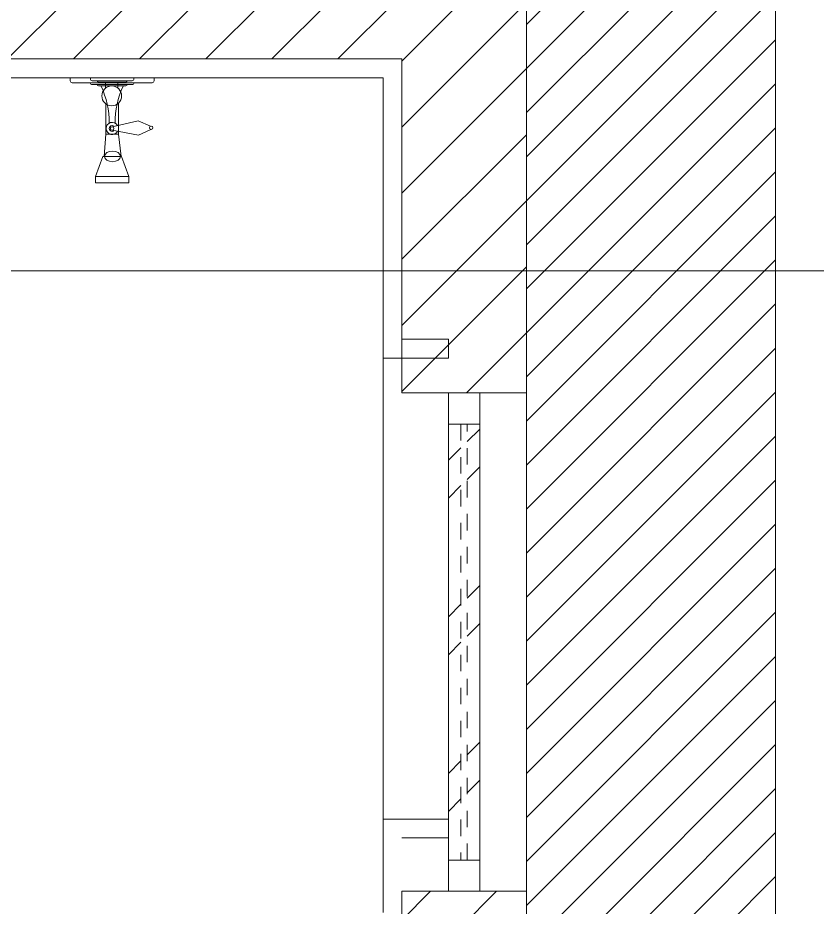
# Model space of a CAD drawing. Header units: millimetres. Extents: x 2160 to 29548, y 1196 to 18324.
# Drawn here: x 25517 to 26801, y 7638 to 9066 of the extents above; entities that cross this region are included whole.
import ezdxf

# ---------------------------------------------------------------- set-up
doc = ezdxf.new("R2010")
doc.units = ezdxf.units.MM
doc.linetypes.add('JZ-I-虚线', pattern=[52.92, 26.46, -26.46])
for name, color, linetype, lineweight, true_color in [('A-DETL-3', 7, 'Continuous', 18, 0x848400), ('A-DETL-GENF-3', 7, 'Continuous', 5, 0x7f5f3f), ('A-DETL-GENF-4', 7, 'Continuous', 5, 0x1e1e1e), ('A-GLAZ', 4, 'Continuous', 18, 0x00ffff), ('A-GLAZ-1', 4, 'JZ-I-虚线', 9, 0x00ffff), ('A-GLAZ-CWMG', 7, 'Continuous', 9, 0x00c8c8), ('A-新建墙体', 7, 'Continuous', 18, 0x848400), ('A-新建墙体-2', 9, 'Continuous', 5, 0x808080), ('A-新建墙体-3', 7, 'Continuous', 9, 0xff8080), ('G-ANNO-TEXT-1', 7, 'Continuous', 5, 0x008000), ('P-PIPE-3', 7, 'Continuous', 9, 0x7f5f3f)]:
    doc.layers.add(name, color=color, linetype=linetype, lineweight=lineweight, true_color=true_color)
doc.layers.add('A-GLAZ-CWMG-1', color=7, linetype='Continuous', lineweight=5)
pattern_1 = [(45, (11833.81, 0), (-53.033, 53.033), [])]

# ---------------------------------------------------------------- blocks, each defined once
blk = doc.blocks.new('窗嵌板_单扇平开无框铝窗 - 窗嵌板_单扇平开无框铝窗-14118593-02平面布置及立面索引')
at = {"layer": 'A-GLAZ-1'}
for p, q in [((350, 5), (-350, 5)), ((-350, 5), (-350, -5)), ((350, -5), (350, 5)), ((-350, -5), (350, -5))]:
    blk.add_line(p, q, dxfattribs=at)
blk = doc.blocks.new('矩形竖梃 - 矩形竖梃-14116958-02平面布置及立面索引')
at = {"layer": 'A-GLAZ-CWMG'}
for p, q in [((0, 25), (-50, 25)), ((-50, 25), (-50, 5)), ((0, -25), (0, 25)), ((-50, -5), (-50, -25)), ((-50, -25), (0, -25))]:
    blk.add_line(p, q, dxfattribs=at)
blk = doc.blocks.new('矩形竖梃 - 矩形竖梃-14116959-02平面布置及立面索引')
at = {"layer": 'A-GLAZ-CWMG'}
for p, q in [((-50, 25), (0, 25)), ((-50, 5), (-50, 25)), ((0, 25), (0, -25)), ((-50, -25), (-50, -5)), ((0, -25), (-50, -25))]:
    blk.add_line(p, q, dxfattribs=at)
blk = doc.blocks.new('矩形竖梃 - 矩形竖梃-14116956-02平面布置及立面索引')
at = {"layer": 'A-GLAZ-CWMG-1'}
h = blk.add_hatch(dxfattribs=at)
h.set_pattern_fill('FP_5', color=256, style=0, pattern_type=2)
h.set_pattern_definition([(45, (0, 0), (-125.7236, 125.7236), []), (45, (0, 190.5), (-125.7236, 125.7236), [])])
h.paths.add_polyline_path([(14405, 7714), (14425, 7714), (14425, 8414), (14405, 8414), (14405, 8074.7)], flags=0)
h.paths.add_polyline_path([(14375, 7714), (14395, 7714), (14395, 8414), (14375, 8414), (14375, 7750)], flags=0)
at = {"layer": 'A-GLAZ-CWMG'}
for p, q in [((14375, 7780), (14375, 8414)), ((14425, 7714), (14425, 8414)), ((14375, 7714), (14375, 7750))]:
    blk.add_line(p, q, dxfattribs=at)
blk = doc.blocks.new('LH-I-淋浴花洒_不带顶喷 - 标准-13872632-02平面布置及立面索引')
at = {"layer": 'A-DETL-GENF-3'}
for p, q in [((98.1, 173.7), (98.1, 183.7)), ((98.1, 183.7), (151.9, 183.7)), ((98.1, 173.7), (151.9, 173.7)), ((110.1, 141.4), (98.1, 173.7)), ((151.9, 173.7), (140, 141.4)), ((151.9, 183.7), (151.9, 173.7)), ((140, 141.4), (110.1, 141.4)), ((138.1, 141.4), (110.1, 141.4)), ((114.6, 105.9), (110.8, 141.4)), ((138.1, 141.4), (135.4, 105.9)), ((82.7, 107.2), (63.2, 98)), ((125, 99.3), (82.7, 107.2)), ((114.6, 105.9), (114.6, 55.6)), ((135.4, 105.9), (114.6, 105.9)), ((135.4, 105.9), (135.4, 56.8)), ((83.1, 84.3), (63.3, 92.8)), ((125.1, 93.8), (83.1, 84.3)), ((115.7, 31.9), (115.7, 22)), ((135.7, 31.9), (135.7, 22)), ((57.7, 15), (57.7, 20.2)), ((192.3, 15), (57.7, 15)), ((60.7, 23.2), (189.3, 23.2)), ((90, 17), (90, 15)), ((93, 26.2), (157, 26.2)), ((157, 20), (93, 20)), ((103, 28.2), (147, 28.2)), ((103, 22), (147, 22)), ((160, 15), (160, 17)), ((192.3, 20.2), (192.3, 15))]:
    blk.add_line(p, q, dxfattribs=at)
for centre, radius in [((62.4, 95.4), 2.75), ((125, 96.5), 2.75), ((125.7, 44.2), 15.9)]:
    blk.add_circle(centre, radius, dxfattribs=at)
for centre, radius, start, end in [((125, 96.5), 9.75, 208.7632, 153.3471), ((125, 96.5), 4.75, 227.3492, 134.7611), ((-20.7, 88), 141.1, 335.1579, 359.9911), ((270.8, 88), 141.1, 180.0035, 204.8423), ((60.7, 20.2), 3, 90, 179.9999), ((93, 23.2), 3, 90, 180.0001), ((93, 17), 3, 90, 180.0801), ((103, 26.2), 2.06, 90, 178.4062), ((103, 19.9), 2.06, 90, 178.4062), ((147, 26.2), 2.06, 1.6375, 89.998), ((147, 19.9), 2.06, 1.6375, 89.998), ((157, 23.2), 3, 0.0436, 89.998), ((157, 17), 3, 0.0001, 89.998), ((189.3, 20.2), 3, 0, 90)]:
    blk.add_arc(centre, radius, start, end, dxfattribs=at)
blk.add_ellipse((124.6, 141.4), major_axis=(-12.7, 0), ratio=0.672721, dxfattribs=at)

msp = doc.modelspace()

# ---------------------------------------------------------------- hatches: boundary and pattern name
at = {"layer": 'A-DETL-GENF-4'}
h = msp.add_hatch(dxfattribs=at)
h.set_pattern_fill('FP_6', color=256, style=0, pattern_type=2)
h.set_pattern_definition([(45, (11833.807, 0), (-35.35534, 35.35534), [])])
h.paths.add_polyline_path([(23462.2, 2900), (26733.8, 2900), (26733.8, 16700), (9283.8, 16700), (9283.8, 2900), (22371.4, 2900)], flags=0)
h.paths.add_polyline_path([(26333.8, 3300), (13733.8, 3300), (13733.8, 7200), (13483.8, 7200), (13483.8, 6440), (13380.1, 6446.3), (13278, 6465), (13178.8, 6495.9), (13084.1, 6538.5), (12995.3, 6592.2), (12913.5, 6656.3), (12840.1, 6729.7), (12776, 6811.5), (12722.3, 6900.3), (12679.7, 6995), (12648.8, 7094.2), (12630.1, 7196.3), (12623.8, 7300), (12618.6, 7241), (12603.3, 7183.7), (12578.3, 7130), (12544.3, 7081.5), (12502.4, 7039.5), (12453.8, 7005.6), (12400.1, 6980.5), (12342.8, 6965.2), (12283.8, 6960), (12283.8, 7200), (10633.8, 7200), (10633.8, 16300), (19133.6, 16300), (19245.6, 16293.7), (19356.2, 16274.9), (19463.9, 16243.9), (19567.5, 16201), (19665.7, 16146.7), (19757.1, 16081.8), (19840.8, 16007.1), (19917.3, 15920.9), (19980.4, 15832), (20034.6, 15733.9), (20077.5, 15630.3), (20108.6, 15522.5), (20127.4, 15412), (20133.6, 15300), (20133.6, 14200), (26333.8, 14200), (26333.8, 4624.6)], flags=0)
at = {"layer": 'A-新建墙体-2'}
h = msp.add_hatch(dxfattribs=at)
h.set_pattern_fill('FP_1', color=256, style=0, pattern_type=2)
h.set_pattern_definition(pattern_1)
h.paths.add_polyline_path([(26333.8, 7314), (26333.8, 7664), (26133.8, 7664), (26133.8, 7314)], flags=0)
h.paths.add_polyline_path([(26133.8, 8464), (26333.8, 8464), (26333.8, 11654), (26133.8, 11654), (26133.8, 9000)], flags=0)
h = msp.add_hatch(dxfattribs=at)
h.set_pattern_fill('FP_1', color=256, style=0, pattern_type=2)
h.set_pattern_definition(pattern_1)
h.paths.add_polyline_path([(26133.8, 9000), (26133.8, 9100), (22733.8, 9100), (22733.8, 9000), (25643.6, 9000)], flags=0)

# ---------------------------------------------------------------- linework, layer by layer
at = {"layer": 'A-DETL-3'}
for p, q in [((26733.8, 2900), (26733.8, 16700)), ((26333.8, 14200), (26333.8, 3300))]:
    msp.add_line(p, q, dxfattribs=at)
at = {"layer": 'A-新建墙体'}
for p, q in [((24333.8, 9000), (26133.8, 9000)), ((26133.8, 9000), (26133.8, 8464)), ((26133.8, 8464), (26333.8, 8464)), ((26333.8, 7664), (26133.8, 7664)), ((26133.8, 7664), (26133.8, 4514))]:
    msp.add_line(p, q, dxfattribs=at)
at = {"layer": 'A-新建墙体-3'}
for p, q in [((24363.8, 8970), (26103.8, 8970)), ((26103.8, 7630), (26103.8, 8970)), ((26208.8, 8550), (26133.8, 8550)), ((26208.8, 8520), (26208.8, 8550)), ((26103.8, 8520), (26208.8, 8520)), ((26208.8, 7780), (26103.8, 7780)), ((26208.8, 7750), (26208.8, 7780)), ((26133.8, 7750), (26208.8, 7750))]:
    msp.add_line(p, q, dxfattribs=at)
at = {"layer": 'G-ANNO-TEXT-1'}
msp.add_line((24633.6, 8659.9), (28408.3, 8659.9), dxfattribs=at)

# ---------------------------------------------------------------- block references
at = {"layer": 'A-GLAZ', "rotation": 89.99999999999984}
msp.add_blockref('窗嵌板_单扇平开无框铝窗 - 窗嵌板_单扇平开无框铝窗-14118593-02平面布置及立面索引', (26233.8, 8064), dxfattribs=at)
at = {"layer": 'A-GLAZ-CWMG', "rotation": 89.99999999999984}
msp.add_blockref('矩形竖梃 - 矩形竖梃-14116958-02平面布置及立面索引', (26233.8, 8464), dxfattribs=at)
at = {"layer": 'A-GLAZ-CWMG'}
msp.add_blockref('矩形竖梃 - 矩形竖梃-14116956-02平面布置及立面索引', (11833.8, 0), dxfattribs=at)
at = {"layer": 'A-GLAZ-CWMG', "extrusion": (0, 0, -1), "rotation": 270.0000000000002}
msp.add_blockref('矩形竖梃 - 矩形竖梃-14116959-02平面布置及立面索引', (-26233.8, 7664), dxfattribs=at)
at = {"layer": 'P-PIPE-3', "rotation": 180}
msp.add_blockref('LH-I-淋浴花洒_不带顶喷 - 标准-13872632-02平面布置及立面索引', (25793.8, 8985), dxfattribs=at)

doc.saveas('drawing.dxf')
